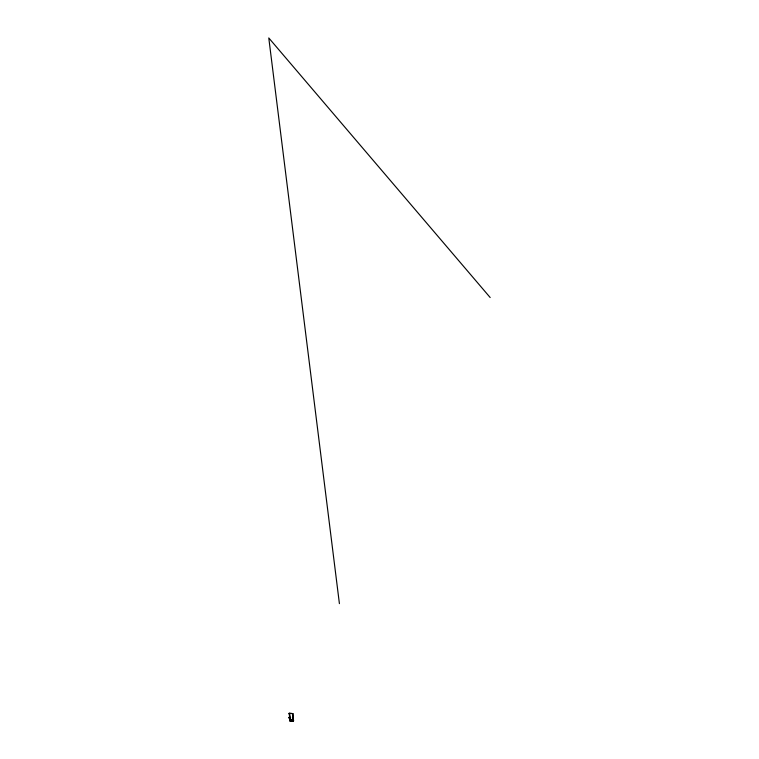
<?xml version="1.0" encoding="UTF-8"?>
<svg xmlns="http://www.w3.org/2000/svg" width="759" height="759" viewBox="0 0 759 759"><rect width="100%" height="100%" fill="white"/><g stroke="black" fill="none" stroke-linecap="round" stroke-linejoin="round"><path stroke-width="1.14" d="M292.746 713.602L293.553 720.509L290.061 721.05L290.422 720.376L289.9 720.367L290.887 720.3L290.28 719.874M290.716 720.329L290.46 720.993L289.188 713.318C291.655 715.557 286.76 718.858 290.706 717.976M290.545 720.974L290.801 720.319M490.172 297.528L268.781 37.95L339.406 603.633M293.306 720.585L293.486 721.031L292.803 713.593L289.188 713.318M289.985 716.961L289.207 717.796L290.261 717.91L289.625 717.957M288.743 717.862L289.378 717.767M290.83 719.798L290.792 720.272M290.393 720.196L293.6 720.547M292.31 720.652L291.892 720.49M293.021 720.927L292.348 721.012L293.021 720.927L292.917 719.997L291.76 720.044M291.817 720.604L292.528 720.5M292.348 719.579L292.481 720.509L290.308 720.822L293.135 720.614M293.486 721.031L292.585 720.519M292.803 713.593L289.245 713.318L290.166 721.031M292.576 715.709L292.983 719.067M292.3 719.959L292.386 721.022M290.469 719.76L290.536 720.272M290.194 719.893L290.251 720.395M289.71 717.948L290.061 721.05"/></g></svg>
